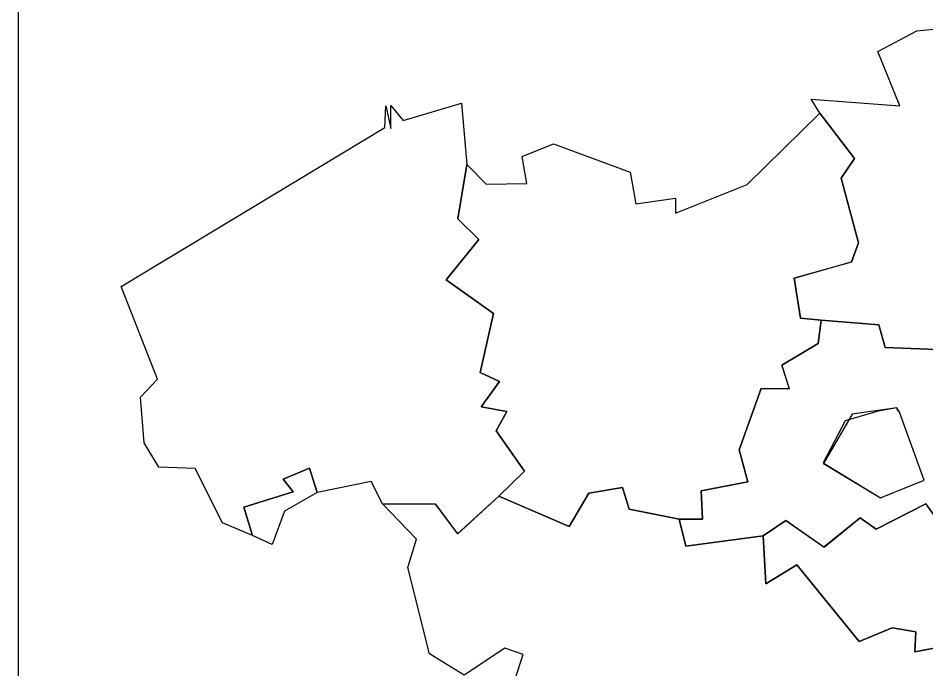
# Model space of a CAD drawing. Header units: inches. Extents: x 11 to 167, y -177 to -21.
# Drawn here: x 10.6 to 88.7, y -106.6 to -50.5 of the extents above; entities that cross this region are included whole.
import ezdxf

# ---------------------------------------------------------------- set-up
doc = ezdxf.new("R2010")
doc.units = ezdxf.units.IN
doc.header["$MEASUREMENT"] = 0
doc.layers.add('Layer 1', color=7, linetype='Continuous')
doc.layers.add('Layer 2', color=7, linetype='Continuous')

# ---------------------------------------------------------------- blocks, each defined once
blk = doc.blocks.new('block 5')
at = {"layer": 'Layer 2', "color": 250, "lineweight": 25, "true_color": 0x231f20}
for points in [[(91.736, -79.1), (85.077, -78.853), (84.552, -76.891), (79.575, -76.503), (79.575, -76.503), (77.819, -76.317), (77.263, -72.896), (82.192, -71.492), (82.803, -69.841), (81.31, -64.276), (82.447, -62.586), (79.458, -58.682), (79.458, -58.682), (78.714, -57.486), (86.348, -58.053), (84.458, -53.389), (87.819, -51.612), (90.126, -51.379)], [(48.674, -57.835), (49.131, -63.113), (49.131, -63.113), (48.377, -67.785), (50.174, -69.549), (47.363, -73.016), (51.437, -75.92), (50.289, -81), (51.94, -81.78), (50.358, -83.94), (52.571, -84.343), (51.65, -86.019), (54.093, -89.495), (51.895, -91.639), (51.895, -91.639), (48.351, -94.874), (46.437, -92.315), (41.88, -92.281), (41.88, -92.281), (40.916, -90.387), (36.283, -91.315), (36.283, -91.315), (35.623, -89.217), (33.365, -90.163), (34.205, -91.269), (29.982, -92.589), (30.724, -95.018), (30.724, -95.018), (28.139, -93.936), (25.788, -89.249), (22.682, -89.133), (21.415, -87.049), (21.087, -83.121), (22.561, -81.567), (19.437, -73.596), (42.086, -59.918), (42.179, -58.066), (42.608, -60.004), (42.619, -58.021), (43.676, -59.335), (48.674, -57.835)], [(79.458, -58.684), (82.447, -62.588), (81.308, -64.278), (82.801, -69.843), (82.192, -71.494), (77.263, -72.898), (77.819, -76.319), (79.575, -76.505), (79.575, -76.505), (79.316, -78.506), (76.195, -80.376), (76.848, -82.398), (74.442, -82.374), (72.541, -87.654), (73.284, -90.392), (69.278, -91.169), (69.378, -93.622), (67.391, -93.622), (67.391, -93.622), (63.099, -92.762), (62.514, -90.89), (59.623, -91.382), (57.942, -94.255), (51.895, -91.639), (51.895, -91.639), (54.093, -89.495), (51.65, -86.019), (52.571, -84.343), (50.358, -83.94), (51.94, -81.78), (50.289, -81), (51.437, -75.92), (47.363, -73.016), (50.174, -69.549), (48.377, -67.785), (49.131, -63.113), (49.131, -63.113), (50.799, -64.803), (54.299, -64.735), (53.887, -62.408), (56.572, -61.338), (63.183, -63.753), (63.666, -66.493), (67.076, -66.006), (67.06, -67.287), (73.231, -64.821), (79.458, -58.684)], [(89.707, -93.841), (88.579, -92.288), (84.303, -94.479), (82.948, -93.491), (79.828, -96.032), (76.549, -93.726), (74.602, -95.055), (74.602, -95.055), (67.958, -95.948), (67.391, -93.626), (67.391, -93.626), (69.376, -93.626), (69.278, -91.172), (73.284, -90.396), (72.541, -87.66), (74.442, -82.379), (76.85, -82.401), (76.197, -80.38), (79.318, -78.51), (79.576, -76.508), (79.576, -76.508), (84.554, -76.897), (85.079, -78.858), (91.738, -79.106)], [(86.074, -84.051), (86.074, -84.051), (82.248, -84.589), (79.784, -88.834), (84.691, -91.777), (88.428, -90.245), (86.328, -84.41), (86.074, -84.051)], [(30.724, -95.018), (29.982, -92.589), (34.205, -91.269), (33.365, -90.161), (35.623, -89.215), (36.283, -91.313), (36.283, -91.313), (33.465, -92.928), (32.404, -95.798), (30.724, -95.018)], [(74.604, -95.053), (76.551, -93.722), (79.83, -96.03), (82.95, -93.489), (84.305, -94.477), (88.581, -92.288), (89.709, -93.841)], [(91.566, -104.278), (87.624, -105.011), (87.733, -103.314), (85.684, -102.953), (82.852, -104.132), (77.5, -97.546), (74.824, -99.187), (74.604, -95.053)], [(51.895, -91.639), (57.944, -94.255), (59.625, -91.382), (62.514, -90.89), (63.099, -92.762), (67.393, -93.622), (67.393, -93.622), (67.96, -95.944), (74.604, -95.051), (74.604, -95.051), (74.824, -99.185), (77.502, -97.546), (82.852, -104.132), (85.684, -102.953), (87.733, -103.315), (87.624, -105.012), (91.566, -104.278)], [(53.333, -107.263), (53.978, -105.246), (52.414, -104.712), (48.914, -107.046), (45.918, -105.2), (44.068, -97.765), (44.826, -95.332), (41.879, -92.282), (41.879, -92.282), (46.435, -92.315), (48.349, -94.874), (51.895, -91.639)]]:
    blk.add_lwpolyline(points, dxfattribs=at)
blk.add_open_spline([(86.187, -84.304), (86.187, -84.304), (86.33, -84.41), (86.33, -84.41), (86.33, -84.41), (86.33, -84.41), (86.33, -84.41), (86.33, -84.41), (88.428, -90.246), (88.428, -90.246), (88.428, -90.246), (84.691, -91.777), (84.691, -91.777), (84.691, -91.777), (79.762, -88.768), (79.762, -88.768), (79.762, -88.768), (81.638, -85.156), (81.638, -85.156), (81.638, -85.156), (84.496, -84.31), (84.496, -84.31), (84.496, -84.31), (84.496, -84.31), (84.496, -84.31), (84.496, -84.31), (84.496, -84.31), (84.496, -84.31), (84.496, -84.31), (84.496, -84.31), (84.496, -84.31), (84.496, -84.31), (86.074, -84.051), (86.074, -84.051), (86.074, -84.051), (86.074, -84.051), (86.074, -84.051), (86.074, -84.051), (86.187, -84.304), (86.187, -84.304)], degree=3, knots=[0, 0, 0, 0, 1, 1, 1, 2, 2, 2, 3, 3, 3, 4, 4, 4, 5, 5, 5, 6, 6, 6, 7, 7, 7, 8, 8, 8, 9, 9, 9, 10, 10, 10, 11, 11, 11, 12, 12, 12, 13, 13, 13, 13], dxfattribs=at)
blk = doc.blocks.new('block 2')
at = {"layer": 'Layer 2'}
blk.add_blockref('block 5', (0, 0), dxfattribs=at)

msp = doc.modelspace()

# ---------------------------------------------------------------- linework, layer by layer
at = {"layer": 'Layer 1', "color": 250, "lineweight": 25, "true_color": 0x231f20}
msp.add_open_spline([(162.513, -176.859), (162.513, -176.859), (14.817, -176.859), (14.817, -176.859), (12.488, -176.859), (10.583, -174.954), (10.583, -172.626), (10.583, -172.626), (10.583, -24.93), (10.583, -24.93), (10.583, -22.601), (12.488, -20.696), (14.817, -20.696), (14.817, -20.696), (162.513, -20.696), (162.513, -20.696), (164.841, -20.696), (166.746, -22.601), (166.746, -24.93), (166.746, -24.93), (166.746, -172.626), (166.746, -172.626), (166.746, -174.954), (164.841, -176.859), (162.513, -176.859)], degree=3, knots=[0, 0, 0, 0, 1, 1, 1, 2, 2, 2, 3, 3, 3, 4, 4, 4, 5, 5, 5, 6, 6, 6, 7, 7, 7, 8, 8, 8, 8], dxfattribs=at)

# ---------------------------------------------------------------- block references
at = {"layer": 'Layer 2'}
msp.add_blockref('block 2', (0, 0), dxfattribs=at)

doc.saveas('drawing.dxf')
